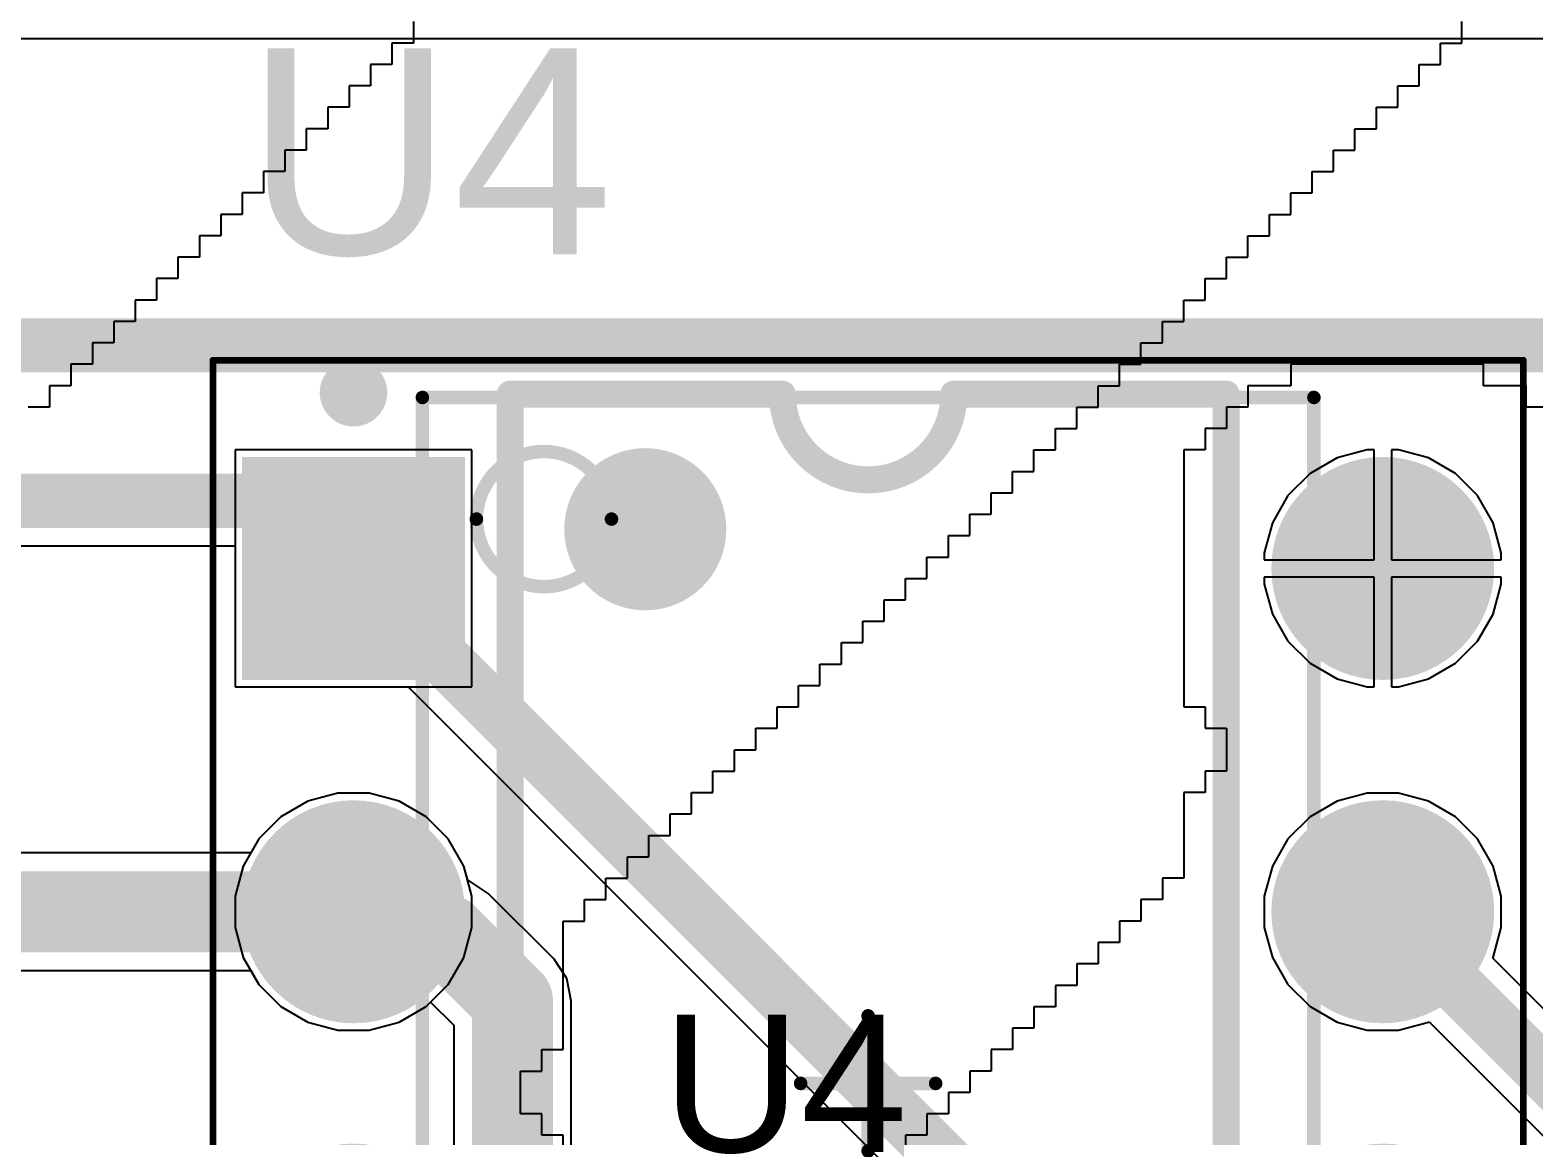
# Model space of a CAD drawing. Header units: inches. Extents: x 1.37 to 7.44, y 1.69 to 5.2.
# Drawn here: x 4.6845 to 5.1228, y 3.4205 to 3.7426 of the extents above; entities that cross this region are included whole.
import ezdxf

# ---------------------------------------------------------------- set-up
doc = ezdxf.new("R2010")
doc.units = ezdxf.units.IN
doc.header["$MEASUREMENT"] = 0
for name, color, linetype in [('Bottom Layer', 5, 'Continuous'), ('Bottom Overlay', 54, 'Continuous'), ('Bottom Solder', 6, 'Continuous'), ('Mechanical 1', 6, 'Continuous'), ('Multi-Layer', 9, 'Continuous'), ('Pad Holes', 156, 'Continuous'), ('Top 3D Body', 56, 'Continuous'), ('Top Courtyard', 56, 'Continuous'), ('Top Layer', 1, 'Continuous'), ('Top Overlay', 2, 'Continuous'), ('Top Solder', 216, 'Continuous')]:
    doc.layers.add(name, color=color, linetype=linetype)
doc.styles.add('Arial', font='', dxfattribs={"height": 0.2})
doc.styles.get('Arial').set_extended_font_data('Arial')

# ---------------------------------------------------------------- blocks, each defined once
blk = doc.blocks.new('P0008A_50')
at = {"layer": 'Bottom Layer'}
blk.add_hatch(color=5, dxfattribs=at).paths.add_polyline_path([(-0.17953, 0.17953), (-0.12047, 0.17953), (-0.12047, 0.12047), (-0.17953, 0.12047)])
h = blk.add_hatch(color=5, dxfattribs=at)
edge = h.paths.add_edge_path()
edge.add_arc((0.15, 0.15), 0.02953, 0, 360)
h = blk.add_hatch(color=5, dxfattribs=at)
edge = h.paths.add_edge_path()
edge.add_arc((-0.15, 0.05), 0.02953, 0, 360)
h = blk.add_hatch(color=5, dxfattribs=at)
edge = h.paths.add_edge_path()
edge.add_arc((0.15, 0.05), 0.02953, 0, 360)
h = blk.add_hatch(color=5, dxfattribs=at)
edge = h.paths.add_edge_path()
edge.add_arc((-0.15, -0.05), 0.02953, 0, 360)
h = blk.add_hatch(color=5, dxfattribs=at)
edge = h.paths.add_edge_path()
edge.add_arc((0.15, -0.05), 0.02953, 0, 360)
h = blk.add_hatch(color=5, dxfattribs=at)
edge = h.paths.add_edge_path()
edge.add_arc((-0.15, -0.15), 0.02953, 0, 360)
h = blk.add_hatch(color=5, dxfattribs=at)
edge = h.paths.add_edge_path()
edge.add_arc((0.15, -0.15), 0.02953, 0, 360)
at = {"layer": 'Bottom Solder'}
blk.add_hatch(color=6, dxfattribs=at).paths.add_polyline_path([(-0.18248, 0.18248), (-0.11752, 0.18248), (-0.11752, 0.11752), (-0.18248, 0.11752)])
h = blk.add_hatch(color=6, dxfattribs=at)
edge = h.paths.add_edge_path()
edge.add_arc((0.15, 0.15), 0.03248, 0, 360)
h = blk.add_hatch(color=6, dxfattribs=at)
edge = h.paths.add_edge_path()
edge.add_arc((-0.15, 0.05), 0.03248, 0, 360)
h = blk.add_hatch(color=6, dxfattribs=at)
edge = h.paths.add_edge_path()
edge.add_arc((0.15, 0.05), 0.03248, 0, 360)
h = blk.add_hatch(color=6, dxfattribs=at)
edge = h.paths.add_edge_path()
edge.add_arc((-0.15, -0.05), 0.03248, 0, 360)
h = blk.add_hatch(color=6, dxfattribs=at)
edge = h.paths.add_edge_path()
edge.add_arc((0.15, -0.05), 0.03248, 0, 360)
h = blk.add_hatch(color=6, dxfattribs=at)
edge = h.paths.add_edge_path()
edge.add_arc((-0.15, -0.15), 0.03248, 0, 360)
h = blk.add_hatch(color=6, dxfattribs=at)
edge = h.paths.add_edge_path()
edge.add_arc((0.15, -0.15), 0.03248, 0, 360)
at = {"layer": 'Multi-Layer'}
blk.add_hatch(color=9, dxfattribs=at).paths.add_polyline_path([(-0.17953, 0.17953), (-0.12047, 0.17953), (-0.12047, 0.12047), (-0.17953, 0.12047)])
h = blk.add_hatch(color=9, dxfattribs=at)
edge = h.paths.add_edge_path()
edge.add_arc((0.15, 0.15), 0.02953, 0, 360)
h = blk.add_hatch(color=9, dxfattribs=at)
edge = h.paths.add_edge_path()
edge.add_arc((-0.15, 0.05), 0.02953, 0, 360)
h = blk.add_hatch(color=9, dxfattribs=at)
edge = h.paths.add_edge_path()
edge.add_arc((0.15, 0.05), 0.02953, 0, 360)
h = blk.add_hatch(color=9, dxfattribs=at)
edge = h.paths.add_edge_path()
edge.add_arc((-0.15, -0.05), 0.02953, 0, 360)
h = blk.add_hatch(color=9, dxfattribs=at)
edge = h.paths.add_edge_path()
edge.add_arc((0.15, -0.05), 0.02953, 0, 360)
h = blk.add_hatch(color=9, dxfattribs=at)
edge = h.paths.add_edge_path()
edge.add_arc((-0.15, -0.15), 0.02953, 0, 360)
h = blk.add_hatch(color=9, dxfattribs=at)
edge = h.paths.add_edge_path()
edge.add_arc((0.15, -0.15), 0.02953, 0, 360)
at = {"layer": 'Pad Holes'}
h = blk.add_hatch(color=7, dxfattribs=at)
edge = h.paths.add_edge_path()
edge.add_arc((-0.15, 0.15), 0.01772, 0, 360)
h = blk.add_hatch(color=7, dxfattribs=at)
edge = h.paths.add_edge_path()
edge.add_arc((0.15, 0.15), 0.01772, 0, 360)
h = blk.add_hatch(color=7, dxfattribs=at)
edge = h.paths.add_edge_path()
edge.add_arc((-0.15, 0.05), 0.01772, 0, 360)
h = blk.add_hatch(color=7, dxfattribs=at)
edge = h.paths.add_edge_path()
edge.add_arc((0.15, 0.05), 0.01772, 0, 360)
h = blk.add_hatch(color=7, dxfattribs=at)
edge = h.paths.add_edge_path()
edge.add_arc((-0.15, -0.05), 0.01772, 0, 360)
h = blk.add_hatch(color=7, dxfattribs=at)
edge = h.paths.add_edge_path()
edge.add_arc((0.15, -0.05), 0.01772, 0, 360)
h = blk.add_hatch(color=7, dxfattribs=at)
edge = h.paths.add_edge_path()
edge.add_arc((-0.15, -0.15), 0.01772, 0, 360)
h = blk.add_hatch(color=7, dxfattribs=at)
edge = h.paths.add_edge_path()
edge.add_arc((0.15, -0.15), 0.01772, 0, 360)
at = {"layer": 'Top Layer'}
blk.add_hatch(color=1, dxfattribs=at).paths.add_polyline_path([(-0.17953, 0.17953), (-0.12047, 0.17953), (-0.12047, 0.12047), (-0.17953, 0.12047)])
h = blk.add_hatch(color=1, dxfattribs=at)
edge = h.paths.add_edge_path()
edge.add_arc((0.15, 0.15), 0.02953, 0, 360)
h = blk.add_hatch(color=1, dxfattribs=at)
edge = h.paths.add_edge_path()
edge.add_arc((-0.15, 0.05), 0.02953, 0, 360)
h = blk.add_hatch(color=1, dxfattribs=at)
edge = h.paths.add_edge_path()
edge.add_arc((0.15, 0.05), 0.02953, 0, 360)
h = blk.add_hatch(color=1, dxfattribs=at)
edge = h.paths.add_edge_path()
edge.add_arc((-0.15, -0.05), 0.02953, 0, 360)
h = blk.add_hatch(color=1, dxfattribs=at)
edge = h.paths.add_edge_path()
edge.add_arc((0.15, -0.05), 0.02953, 0, 360)
h = blk.add_hatch(color=1, dxfattribs=at)
edge = h.paths.add_edge_path()
edge.add_arc((-0.15, -0.15), 0.02953, 0, 360)
h = blk.add_hatch(color=1, dxfattribs=at)
edge = h.paths.add_edge_path()
edge.add_arc((0.15, -0.15), 0.02953, 0, 360)
at = {"layer": 'Top Solder'}
blk.add_hatch(color=216, dxfattribs=at).paths.add_polyline_path([(-0.18248, 0.18248), (-0.11752, 0.18248), (-0.11752, 0.11752), (-0.18248, 0.11752)])
h = blk.add_hatch(color=216, dxfattribs=at)
edge = h.paths.add_edge_path()
edge.add_arc((0.15, 0.15), 0.03248, 0, 360)
h = blk.add_hatch(color=216, dxfattribs=at)
edge = h.paths.add_edge_path()
edge.add_arc((-0.15, 0.05), 0.03248, 0, 360)
h = blk.add_hatch(color=216, dxfattribs=at)
edge = h.paths.add_edge_path()
edge.add_arc((0.15, 0.05), 0.03248, 0, 360)
h = blk.add_hatch(color=216, dxfattribs=at)
edge = h.paths.add_edge_path()
edge.add_arc((-0.15, -0.05), 0.03248, 0, 360)
h = blk.add_hatch(color=216, dxfattribs=at)
edge = h.paths.add_edge_path()
edge.add_arc((0.15, -0.05), 0.03248, 0, 360)
h = blk.add_hatch(color=216, dxfattribs=at)
edge = h.paths.add_edge_path()
edge.add_arc((-0.15, -0.15), 0.03248, 0, 360)
h = blk.add_hatch(color=216, dxfattribs=at)
edge = h.paths.add_edge_path()
edge.add_arc((0.15, -0.15), 0.03248, 0, 360)
at = {"layer": 'Top 3D Body'}
for points in [[(-0.12992, -0.1998, 0.00394, 0.00394, 0), (-0.12992, 0.1998, 0.00394, 0.00394, 0)], [(-0.12992, 0.1998, 0.00394, 0.00394, 0), (0.12992, 0.1998, 0.00394, 0.00394, 0)], [(0.12992, -0.1998, 0.00394, 0.00394, 0), (0.12992, 0.1998, 0.00394, 0.00394, 0)], [(-0.12992, -0.1998, 0.00394, 0.00394, 0), (0.12992, -0.1998, 0.00394, 0.00394, 0)]]:
    blk.add_lwpolyline(points, format="xyseb", dxfattribs=at)
for points in [[(-0.13091, 0.1998, 0.00197, 0.00197, 1), (-0.12894, 0.1998, 0.00197, 0.00197, 1)], [(-0.13091, 0.1998, 0.00197, 0.00197, 1), (-0.12894, 0.1998, 0.00197, 0.00197, 1)], [(0.12894, 0.1998, 0.00197, 0.00197, 1), (0.13091, 0.1998, 0.00197, 0.00197, 1)], [(0.12894, 0.1998, 0.00197, 0.00197, 1), (0.13091, 0.1998, 0.00197, 0.00197, 1)], [(-0.0748, 0.16437, 0.00394, 0.00394, 1), (-0.11417, 0.16437, 0.00394, 0.00394, 1)], [(-0.11516, 0.16437, 0.00197, 0.00197, 1), (-0.11319, 0.16437, 0.00197, 0.00197, 1)], [(-0.07579, 0.16437, 0.00197, 0.00197, 1), (-0.07382, 0.16437, 0.00197, 0.00197, 1)], [(-0.13091, -0.1998, 0.00197, 0.00197, 1), (-0.12894, -0.1998, 0.00197, 0.00197, 1)], [(-0.13091, -0.1998, 0.00197, 0.00197, 1), (-0.12894, -0.1998, 0.00197, 0.00197, 1)], [(0.12894, -0.1998, 0.00197, 0.00197, 1), (0.13091, -0.1998, 0.00197, 0.00197, 1)], [(0.12894, -0.1998, 0.00197, 0.00197, 1), (0.13091, -0.1998, 0.00197, 0.00197, 1)]]:
    blk.add_lwpolyline(points, format="xyseb", close=True, dxfattribs=at)
at = {"layer": 'Top Courtyard'}
for points in [[(-0.19094, -0.21063, 0.00197, 0.00197, 0), (-0.19094, 0.21063, 0.00197, 0.00197, 0)], [(-0.19094, 0.21063, 0.00197, 0.00197, 0), (0.19094, 0.21063, 0.00197, 0.00197, 0)], [(0.19094, -0.21063, 0.00197, 0.00197, 0), (0.19094, 0.21063, 0.00197, 0.00197, 0)], [(0, -0.01969, 0.00394, 0.00394, 0), (0, 0.01969, 0.00394, 0.00394, 0)], [(-0.01969, 0, 0.00394, 0.00394, 0), (0.01969, 0, 0.00394, 0.00394, 0)], [(-0.19094, -0.21063, 0.00197, 0.00197, 0), (0.19094, -0.21063, 0.00197, 0.00197, 0)]]:
    blk.add_lwpolyline(points, format="xyseb", dxfattribs=at)
for points in [[(-0.19144, 0.21063, 0.000984, 0.000984, 1), (-0.19045, 0.21063, 0.000984, 0.000984, 1)], [(-0.19144, 0.21063, 0.000984, 0.000984, 1), (-0.19045, 0.21063, 0.000984, 0.000984, 1)], [(0.19045, 0.21063, 0.000984, 0.000984, 1), (0.19144, 0.21063, 0.000984, 0.000984, 1)], [(0.19045, 0.21063, 0.000984, 0.000984, 1), (0.19144, 0.21063, 0.000984, 0.000984, 1)], [(-0.00098, 0.01969, 0.00197, 0.00197, 1), (0.00098, 0.01969, 0.00197, 0.00197, 1)], [(-0.02067, 0, 0.00197, 0.00197, 1), (-0.0187, 0, 0.00197, 0.00197, 1)], [(0.0187, 0, 0.00197, 0.00197, 1), (0.02067, 0, 0.00197, 0.00197, 1)], [(-0.00098, -0.01969, 0.00197, 0.00197, 1), (0.00098, -0.01969, 0.00197, 0.00197, 1)], [(-0.19144, -0.21063, 0.000984, 0.000984, 1), (-0.19045, -0.21063, 0.000984, 0.000984, 1)], [(-0.19144, -0.21063, 0.000984, 0.000984, 1), (-0.19045, -0.21063, 0.000984, 0.000984, 1)], [(0.19045, -0.21063, 0.000984, 0.000984, 1), (0.19144, -0.21063, 0.000984, 0.000984, 1)], [(0.19045, -0.21063, 0.000984, 0.000984, 1), (0.19144, -0.21063, 0.000984, 0.000984, 1)]]:
    blk.add_lwpolyline(points, format="xyseb", close=True, dxfattribs=at)
at = {"layer": 'Top Overlay'}
for points in [[(-0.14508, 0.20118, 0.00984, 0.00984, 1), (-0.15492, 0.20118, 0.00984, 0.00984, 1)], [(-0.15738, 0.20118, 0.00492, 0.00492, 1), (-0.15246, 0.20118, 0.00492, 0.00492, 1)], [(-0.14754, 0.20118, 0.00492, 0.00492, 1), (-0.14262, 0.20118, 0.00492, 0.00492, 1)], [(-0.1063, 0.20079, 0.00394, 0.00394, 1), (-0.10236, 0.20079, 0.00394, 0.00394, 1)], [(-0.1063, 0.20079, 0.00394, 0.00394, 1), (-0.10236, 0.20079, 0.00394, 0.00394, 1)], [(-0.02697, 0.20079, 0.00394, 0.00394, 1), (-0.02303, 0.20079, 0.00394, 0.00394, 1)], [(-0.02697, 0.20079, 0.00394, 0.00394, 1), (-0.02303, 0.20079, 0.00394, 0.00394, 1)], [(0.02303, 0.20079, 0.00394, 0.00394, 1), (0.02697, 0.20079, 0.00394, 0.00394, 1)], [(0.02303, 0.20079, 0.00394, 0.00394, 1), (0.02697, 0.20079, 0.00394, 0.00394, 1)], [(0.10236, 0.20079, 0.00394, 0.00394, 1), (0.1063, 0.20079, 0.00394, 0.00394, 1)], [(0.10236, 0.20079, 0.00394, 0.00394, 1), (0.1063, 0.20079, 0.00394, 0.00394, 1)], [(-0.05315, 0.16142, 0.02362, 0.02362, 1), (-0.07677, 0.16142, 0.02362, 0.02362, 1)], [(-0.08268, 0.16142, 0.01181, 0.01181, 1), (-0.07087, 0.16142, 0.01181, 0.01181, 1)], [(-0.05906, 0.16142, 0.01181, 0.01181, 1), (-0.04724, 0.16142, 0.01181, 0.01181, 1)], [(-0.1063, -0.20079, 0.00394, 0.00394, 1), (-0.10236, -0.20079, 0.00394, 0.00394, 1)], [(-0.1063, -0.20079, 0.00394, 0.00394, 1), (-0.10236, -0.20079, 0.00394, 0.00394, 1)], [(0.10236, -0.20079, 0.00394, 0.00394, 1), (0.1063, -0.20079, 0.00394, 0.00394, 1)], [(0.10236, -0.20079, 0.00394, 0.00394, 1), (0.1063, -0.20079, 0.00394, 0.00394, 1)]]:
    blk.add_lwpolyline(points, format="xyseb", close=True, dxfattribs=at)
for points in [[(-0.10433, -0.20079, 0.00787, 0.00787, 0), (-0.10433, 0.20079, 0.00787, 0.00787, 0)], [(-0.10433, 0.20079, 0.00787, 0.00787, 0), (-0.025, 0.20079, 0.00787, 0.00787, 0)], [(0.025, 0.20079, 0.00787, 0.00787, -1), (-0.025, 0.20079, 0.00787, 0.00787, 0)], [(0.025, 0.20079, 0.00787, 0.00787, 0), (0.10433, 0.20079, 0.00787, 0.00787, 0)], [(0.10433, -0.20079, 0.00787, 0.00787, 0), (0.10433, 0.20079, 0.00787, 0.00787, 0)], [(-0.10433, -0.20079, 0.00787, 0.00787, 0), (0.10433, -0.20079, 0.00787, 0.00787, 0)]]:
    blk.add_lwpolyline(points, format="xyseb", dxfattribs=at)
at = {"layer": 'Mechanical 1', "style": 'Arial'}
blk.add_text('U4', height=0.04, dxfattribs=at).set_placement((-0.06, -0.02))

msp = doc.modelspace()

# ---------------------------------------------------------------- linework, layer by layer
at = {"layer": 'Bottom Layer'}
for p, q in [((4.54818, 3.59239), (4.74421, 3.59239)), ((4.74421, 3.59239), (4.74421, 3.5513)), ((4.74421, 3.5513), (4.7947, 3.5513)), ((4.7947, 3.5513), (4.9475, 3.3985)), ((4.77419, 3.52035), (4.76541, 3.518)), ((4.78329, 3.52035), (4.77419, 3.52035)), ((4.79207, 3.518), (4.78329, 3.52035)), ((4.76541, 3.518), (4.75754, 3.51346)), ((4.79994, 3.51346), (4.79207, 3.518)), ((4.75754, 3.51346), (4.75111, 3.50703)), ((4.80637, 3.50703), (4.79994, 3.51346)), ((4.75111, 3.50703), (4.74657, 3.49915)), ((4.81091, 3.49915), (4.80637, 3.50703)), ((4.74657, 3.49915), (4.74421, 3.49037)), ((4.81327, 3.49037), (4.81091, 3.49915)), ((4.74421, 3.49037), (4.74421, 3.48128)), ((4.81327, 3.48128), (4.81327, 3.49037)), ((4.74421, 3.48128), (4.74657, 3.4725)), ((4.81091, 3.4725), (4.81327, 3.48128)), ((4.74657, 3.4725), (4.75111, 3.46463)), ((4.80637, 3.46463), (4.81091, 3.4725)), ((4.75111, 3.46463), (4.75754, 3.4582)), ((4.79994, 3.4582), (4.80637, 3.46463)), ((4.75754, 3.4582), (4.76541, 3.45365)), ((4.79207, 3.45365), (4.79994, 3.4582)), ((4.76541, 3.45365), (4.77419, 3.4513)), ((4.77419, 3.4513), (4.78329, 3.4513)), ((4.78329, 3.4513), (4.79207, 3.45365))]:
    msp.add_line(p, q, dxfattribs=at)
for points in [[(4.56693, 3.65079, 0.01575, 0.01575, 0), (5.16811, 3.65079, 0.01575, 0.01575, 0)], [(4.54818, 3.60551, 0.01575, 0.01575, 0), (4.75906, 3.60551, 0.01575, 0.01575, 0)], [(4.75906, 3.60551, 0.01575, 0.01575, 0), (4.77874, 3.58583, 0.01575, 0.01575, 0)], [(4.77874, 3.58583, 0.01575, 0.01575, 0), (4.96063, 3.40394, 0.01575, 0.01575, 0)]]:
    msp.add_lwpolyline(points, format="xyseb", dxfattribs=at)
for points in [[(4.75512, 3.60551, 0.00787, 0.00787, 1), (4.76299, 3.60551, 0.00787, 0.00787, 1)], [(4.75512, 3.60551, 0.00787, 0.00787, 1), (4.76299, 3.60551, 0.00787, 0.00787, 1)], [(4.7748, 3.58583, 0.00787, 0.00787, 1), (4.78268, 3.58583, 0.00787, 0.00787, 1)], [(4.7748, 3.58583, 0.00787, 0.00787, 1), (4.78268, 3.58583, 0.00787, 0.00787, 1)]]:
    msp.add_lwpolyline(points, format="xyseb", close=True, dxfattribs=at)
at = {"layer": 'Bottom Overlay'}
for p, q in [((4.79618, 3.7451), (4.79618, 3.73886)), ((5.10183, 3.73886), (5.10183, 3.7451)), ((4.79618, 3.73886), (4.78995, 3.73886)), ((4.78995, 3.73886), (4.78995, 3.73262)), ((5.09559, 3.73262), (5.09559, 3.73886)), ((5.09559, 3.73886), (5.10183, 3.73886)), ((4.78995, 3.73262), (4.78371, 3.73262)), ((4.78371, 3.73262), (4.78371, 3.72639)), ((5.08935, 3.72639), (5.08935, 3.73262)), ((5.08935, 3.73262), (5.09559, 3.73262)), ((4.78371, 3.72639), (4.77747, 3.72639)), ((4.77747, 3.72639), (4.77747, 3.72015)), ((5.08311, 3.72015), (5.08311, 3.72639)), ((5.08311, 3.72639), (5.08935, 3.72639)), ((4.77747, 3.72015), (4.77123, 3.72015)), ((4.77123, 3.72015), (4.77123, 3.71391)), ((5.07688, 3.71391), (5.07688, 3.72015)), ((5.07688, 3.72015), (5.08311, 3.72015)), ((4.77123, 3.71391), (4.76499, 3.71391)), ((4.76499, 3.71391), (4.76499, 3.70767)), ((5.07064, 3.70767), (5.07064, 3.71391)), ((5.07064, 3.71391), (5.07688, 3.71391)), ((4.76499, 3.70767), (4.75876, 3.70767)), ((4.75876, 3.70767), (4.75876, 3.70144)), ((5.0644, 3.70144), (5.0644, 3.70767)), ((5.0644, 3.70767), (5.07064, 3.70767)), ((4.75876, 3.70144), (4.75252, 3.70144)), ((4.75252, 3.70144), (4.75252, 3.6952)), ((5.05816, 3.6952), (5.05816, 3.70144)), ((5.05816, 3.70144), (5.0644, 3.70144)), ((4.75252, 3.6952), (4.74628, 3.6952)), ((4.74628, 3.6952), (4.74628, 3.68896)), ((5.05193, 3.68896), (5.05193, 3.6952)), ((5.05193, 3.6952), (5.05816, 3.6952)), ((4.74628, 3.68896), (4.74004, 3.68896)), ((4.74004, 3.68896), (4.74004, 3.68272)), ((5.04569, 3.68272), (5.04569, 3.68896)), ((5.04569, 3.68896), (5.05193, 3.68896)), ((4.74004, 3.68272), (4.73381, 3.68272)), ((4.73381, 3.68272), (4.73381, 3.67648)), ((5.03945, 3.67648), (5.03945, 3.68272)), ((5.03945, 3.68272), (5.04569, 3.68272)), ((4.73381, 3.67648), (4.72757, 3.67648)), ((4.72757, 3.67648), (4.72757, 3.67025)), ((5.03321, 3.67025), (5.03321, 3.67648)), ((5.03321, 3.67648), (5.03945, 3.67648)), ((4.72757, 3.67025), (4.72133, 3.67025)), ((4.72133, 3.67025), (4.72133, 3.66401)), ((5.02698, 3.66401), (5.02698, 3.67025)), ((5.02698, 3.67025), (5.03321, 3.67025)), ((4.72133, 3.66401), (4.71509, 3.66401)), ((4.71509, 3.66401), (4.71509, 3.65777)), ((5.02074, 3.65777), (5.02074, 3.66401)), ((5.02074, 3.66401), (5.02698, 3.66401)), ((4.71509, 3.65777), (4.70886, 3.65777)), ((4.70886, 3.65777), (4.70886, 3.65153)), ((5.0145, 3.65153), (5.0145, 3.65777)), ((5.0145, 3.65777), (5.02074, 3.65777)), ((4.70886, 3.65153), (4.70262, 3.65153)), ((4.70262, 3.65153), (4.70262, 3.6453)), ((5.00826, 3.6453), (5.00826, 3.65153)), ((5.00826, 3.65153), (5.0145, 3.65153)), ((4.70262, 3.6453), (4.69638, 3.6453)), ((4.69638, 3.6453), (4.69638, 3.63906)), ((5.00203, 3.63906), (5.00203, 3.6453)), ((5.00203, 3.6453), (5.00826, 3.6453)), ((5.10807, 3.6453), (5.05193, 3.6453)), ((5.05193, 3.6453), (5.05193, 3.63906)), ((5.10807, 3.63906), (5.10807, 3.6453)), ((4.69638, 3.63906), (4.69014, 3.63906)), ((4.69014, 3.63906), (4.69014, 3.63282)), ((4.99579, 3.63282), (4.99579, 3.63906)), ((4.99579, 3.63906), (5.00203, 3.63906)), ((5.05193, 3.63906), (5.03945, 3.63906)), ((5.03945, 3.63906), (5.03945, 3.63282)), ((5.12054, 3.63906), (5.10807, 3.63906)), ((5.12054, 3.63282), (5.12054, 3.63906)), ((4.69014, 3.63282), (4.68391, 3.63282)), ((4.98955, 3.62658), (4.98955, 3.63282)), ((4.98955, 3.63282), (4.99579, 3.63282)), ((5.03945, 3.63282), (5.03321, 3.63282)), ((5.03321, 3.63282), (5.03321, 3.62658)), ((5.12678, 3.63282), (5.12054, 3.63282)), ((4.98331, 3.62035), (4.98331, 3.62658)), ((4.98331, 3.62658), (4.98955, 3.62658)), ((5.03321, 3.62658), (5.02698, 3.62658)), ((5.02698, 3.62658), (5.02698, 3.62035)), ((4.97707, 3.61411), (4.97707, 3.62035)), ((4.97707, 3.62035), (4.98331, 3.62035)), ((5.02698, 3.62035), (5.02074, 3.62035)), ((5.02074, 3.62035), (5.02074, 3.56421)), ((4.97084, 3.60787), (4.97084, 3.61411)), ((4.97084, 3.61411), (4.97707, 3.61411)), ((4.9646, 3.60163), (4.9646, 3.60787)), ((4.9646, 3.60787), (4.97084, 3.60787)), ((4.95836, 3.5954), (4.95836, 3.60163)), ((4.95836, 3.60163), (4.9646, 3.60163)), ((4.95212, 3.58916), (4.95212, 3.5954)), ((4.95212, 3.5954), (4.95836, 3.5954)), ((4.94589, 3.58292), (4.94589, 3.58916)), ((4.94589, 3.58916), (4.95212, 3.58916)), ((4.93965, 3.57668), (4.93965, 3.58292)), ((4.93965, 3.58292), (4.94589, 3.58292)), ((4.93341, 3.57044), (4.93341, 3.57668)), ((4.93341, 3.57668), (4.93965, 3.57668)), ((4.92717, 3.56421), (4.92717, 3.57044)), ((4.92717, 3.57044), (4.93341, 3.57044)), ((4.92094, 3.55797), (4.92094, 3.56421)), ((4.92094, 3.56421), (4.92717, 3.56421)), ((5.02074, 3.56421), (5.02074, 3.55797)), ((4.9147, 3.55173), (4.9147, 3.55797)), ((4.9147, 3.55797), (4.92094, 3.55797)), ((5.02074, 3.55797), (5.02074, 3.54549)), ((4.90846, 3.54549), (4.90846, 3.55173)), ((4.90846, 3.55173), (4.9147, 3.55173)), ((4.90222, 3.53926), (4.90222, 3.54549)), ((4.90222, 3.54549), (4.90846, 3.54549)), ((5.02074, 3.54549), (5.02698, 3.54549)), ((5.02698, 3.54549), (5.02698, 3.53926)), ((4.89599, 3.53302), (4.89599, 3.53926)), ((4.89599, 3.53926), (4.90222, 3.53926)), ((5.02698, 3.53926), (5.03321, 3.53926)), ((5.03321, 3.53926), (5.03321, 3.52678)), ((4.88975, 3.52678), (4.88975, 3.53302)), ((4.88975, 3.53302), (4.89599, 3.53302)), ((4.88351, 3.52054), (4.88351, 3.52678)), ((4.88351, 3.52678), (4.88975, 3.52678)), ((5.03321, 3.52678), (5.02698, 3.52678)), ((5.02698, 3.52678), (5.02698, 3.52054)), ((4.87727, 3.51431), (4.87727, 3.52054)), ((4.87727, 3.52054), (4.88351, 3.52054)), ((5.02698, 3.52054), (5.02074, 3.52054)), ((5.02074, 3.52054), (5.02074, 3.49559)), ((4.87103, 3.50807), (4.87103, 3.51431)), ((4.87103, 3.51431), (4.87727, 3.51431)), ((4.8648, 3.50183), (4.8648, 3.50807)), ((4.8648, 3.50807), (4.87103, 3.50807)), ((4.85856, 3.49559), (4.85856, 3.50183)), ((4.85856, 3.50183), (4.8648, 3.50183)), ((4.85232, 3.48936), (4.85232, 3.49559)), ((4.85232, 3.49559), (4.85856, 3.49559)), ((5.02074, 3.49559), (5.0145, 3.49559)), ((5.0145, 3.49559), (5.0145, 3.48936)), ((4.84608, 3.48312), (4.84608, 3.48936)), ((4.84608, 3.48936), (4.85232, 3.48936)), ((5.0145, 3.48936), (5.00826, 3.48936)), ((5.00826, 3.48936), (5.00826, 3.48312)), ((4.83985, 3.44569), (4.83985, 3.48312)), ((4.83985, 3.48312), (4.84608, 3.48312)), ((5.00826, 3.48312), (5.00203, 3.48312)), ((5.00203, 3.48312), (5.00203, 3.47688)), ((5.00203, 3.47688), (4.99579, 3.47688)), ((4.99579, 3.47688), (4.99579, 3.47064)), ((4.99579, 3.47064), (4.98955, 3.47064)), ((4.98955, 3.47064), (4.98955, 3.4644)), ((4.98955, 3.4644), (4.98331, 3.4644)), ((4.98331, 3.4644), (4.98331, 3.45817)), ((4.98331, 3.45817), (4.97707, 3.45817)), ((4.97707, 3.45817), (4.97707, 3.45193)), ((4.97707, 3.45193), (4.97084, 3.45193)), ((4.97084, 3.45193), (4.97084, 3.44569)), ((4.83361, 3.43945), (4.83361, 3.44569)), ((4.83361, 3.44569), (4.83985, 3.44569)), ((4.97084, 3.44569), (4.9646, 3.44569)), ((4.9646, 3.44569), (4.9646, 3.43945)), ((4.82737, 3.42698), (4.82737, 3.43945)), ((4.82737, 3.43945), (4.83361, 3.43945)), ((4.9646, 3.43945), (4.95836, 3.43945)), ((4.95836, 3.43945), (4.95836, 3.43322)), ((4.95836, 3.43322), (4.95212, 3.43322)), ((4.95212, 3.43322), (4.95212, 3.42698)), ((4.83361, 3.42698), (4.82737, 3.42698)), ((4.83361, 3.42074), (4.83361, 3.42698)), ((4.95212, 3.42698), (4.94589, 3.42698)), ((4.94589, 3.42698), (4.94589, 3.42074)), ((4.83985, 3.42074), (4.83361, 3.42074)), ((4.83985, 3.35213), (4.83985, 3.42074)), ((4.94589, 3.42074), (4.93965, 3.42074)), ((4.93965, 3.42074), (4.93965, 3.4145))]:
    msp.add_line(p, q, dxfattribs=at)
at = {"layer": 'Top Layer'}
for p, q in [((3.94938, 3.74016), (5.29002, 3.74016)), ((4.81327, 3.62035), (4.74421, 3.62035)), ((4.74421, 3.62035), (4.74421, 3.5513)), ((4.81327, 3.5513), (4.81327, 3.62035)), ((5.06541, 3.618), (5.05754, 3.61346)), ((5.07419, 3.62035), (5.06541, 3.618)), ((5.07624, 3.62035), (5.07419, 3.62035)), ((5.07624, 3.58833), (5.07624, 3.62035)), ((5.08329, 3.62035), (5.08124, 3.62035)), ((5.08124, 3.62035), (5.08124, 3.58833)), ((5.09207, 3.618), (5.08329, 3.62035)), ((5.09994, 3.61346), (5.09207, 3.618)), ((5.05754, 3.61346), (5.05111, 3.60703)), ((5.10637, 3.60703), (5.09994, 3.61346)), ((5.05111, 3.60703), (5.04657, 3.59915)), ((5.11091, 3.59915), (5.10637, 3.60703)), ((5.04657, 3.59915), (5.04421, 3.59037)), ((5.11327, 3.59037), (5.11091, 3.59915)), ((5.04421, 3.59037), (5.04421, 3.58833)), ((5.11327, 3.58833), (5.11327, 3.59037)), ((5.04421, 3.58833), (5.07624, 3.58833)), ((5.08124, 3.58833), (5.11327, 3.58833)), ((5.07624, 3.58333), (5.04421, 3.58333)), ((5.04421, 3.58333), (5.04421, 3.58128)), ((5.04421, 3.58128), (5.04657, 3.5725)), ((5.07624, 3.5513), (5.07624, 3.58333)), ((5.11327, 3.58333), (5.08124, 3.58333)), ((5.08124, 3.58333), (5.08124, 3.5513)), ((5.11091, 3.5725), (5.11327, 3.58128)), ((5.11327, 3.58128), (5.11327, 3.58333)), ((5.04657, 3.5725), (5.05111, 3.56463)), ((5.10637, 3.56463), (5.11091, 3.5725)), ((5.05111, 3.56463), (5.05754, 3.5582)), ((5.09994, 3.5582), (5.10637, 3.56463)), ((5.05754, 3.5582), (5.06541, 3.55365)), ((5.09207, 3.55365), (5.09994, 3.5582)), ((4.74421, 3.5513), (4.81327, 3.5513)), ((5.06541, 3.55365), (5.07419, 3.5513)), ((5.07419, 3.5513), (5.07624, 3.5513)), ((5.08124, 3.5513), (5.08329, 3.5513)), ((5.08329, 3.5513), (5.09207, 3.55365)), ((4.77419, 3.52035), (4.76541, 3.518)), ((4.78329, 3.52035), (4.77419, 3.52035)), ((4.79207, 3.518), (4.78329, 3.52035)), ((5.07419, 3.52035), (5.06541, 3.518)), ((5.08329, 3.52035), (5.07419, 3.52035)), ((5.09207, 3.518), (5.08329, 3.52035)), ((4.76541, 3.518), (4.75754, 3.51346)), ((4.79994, 3.51346), (4.79207, 3.518)), ((5.06541, 3.518), (5.05754, 3.51346)), ((5.09994, 3.51346), (5.09207, 3.518)), ((4.75754, 3.51346), (4.75111, 3.50703)), ((4.80637, 3.50703), (4.79994, 3.51346)), ((5.05754, 3.51346), (5.05111, 3.50703)), ((5.10637, 3.50703), (5.09994, 3.51346)), ((4.75111, 3.50703), (4.74877, 3.50297)), ((4.81091, 3.49915), (4.80637, 3.50703)), ((5.05111, 3.50703), (5.04657, 3.49915)), ((5.11091, 3.49915), (5.10637, 3.50703)), ((4.74877, 3.50297), (4.00159, 3.50297)), ((4.81204, 3.49497), (4.81091, 3.49915)), ((5.04657, 3.49915), (5.04421, 3.49037)), ((5.11327, 3.49037), (5.11091, 3.49915)), ((4.81246, 3.49488), (4.81204, 3.49497)), ((4.81802, 3.49117), (4.81246, 3.49488)), ((4.8372, 3.47199), (4.81802, 3.49117)), ((5.04421, 3.49037), (5.04421, 3.48128)), ((5.11327, 3.48128), (5.11327, 3.49037)), ((5.04421, 3.48128), (5.04657, 3.4725)), ((5.11091, 3.4725), (5.11327, 3.48128)), ((4.84091, 3.46643), (4.8372, 3.47199)), ((5.04657, 3.4725), (5.05111, 3.46463)), ((5.11081, 3.47232), (5.11091, 3.4725)), ((5.26933, 3.3138), (5.11081, 3.47232)), ((3.99449, 3.46869), (4.74877, 3.46869)), ((4.74877, 3.46869), (4.75111, 3.46463)), ((4.75111, 3.46463), (4.75754, 3.4582)), ((4.84222, 3.45987), (4.84091, 3.46643)), ((5.05111, 3.46463), (5.05754, 3.4582)), ((4.79994, 3.4582), (4.80122, 3.45948)), ((4.80122, 3.45948), (4.80794, 3.45277)), ((4.84222, 3.33163), (4.84222, 3.45987)), ((4.75754, 3.4582), (4.76541, 3.45365)), ((4.79207, 3.45365), (4.79994, 3.4582)), ((5.05754, 3.4582), (5.06541, 3.45365)), ((4.76541, 3.45365), (4.77419, 3.4513)), ((4.77419, 3.4513), (4.78329, 3.4513)), ((4.78329, 3.4513), (4.79207, 3.45365)), ((4.80794, 3.45277), (4.80794, 3.41253)), ((5.06541, 3.45365), (5.07419, 3.4513)), ((5.07419, 3.4513), (5.08329, 3.4513)), ((5.08329, 3.4513), (5.09207, 3.45365)), ((5.09207, 3.45365), (5.09225, 3.45376)), ((5.09225, 3.45376), (5.24692, 3.29908))]:
    msp.add_line(p, q, dxfattribs=at)
for points in [[(3.99449, 3.48583, 0.02362, 0.02362, 0), (4.77874, 3.48583, 0.02362, 0.02362, 0)], [(4.77874, 3.48583, 0.02362, 0.02362, 0), (4.78552, 3.47905, 0.02362, 0.02362, 0)], [(5.07874, 3.48583, 0.01575, 0.01575, 0), (5.26005, 3.30452, 0.01575, 0.01575, 0)], [(4.78552, 3.47905, 0.02362, 0.02362, 0), (4.8059, 3.47905, 0.02362, 0.02362, 0)], [(4.8059, 3.47905, 0.02362, 0.02362, 0), (4.82508, 3.45987, 0.02362, 0.02362, 0)], [(4.82508, 3.32453, 0.02362, 0.02362, 0), (4.82508, 3.45987, 0.02362, 0.02362, 0)]]:
    msp.add_lwpolyline(points, format="xyseb", dxfattribs=at)
for points in [[(4.77283, 3.48583, 0.01181, 0.01181, 1), (4.78465, 3.48583, 0.01181, 0.01181, 1)], [(4.77283, 3.48583, 0.01181, 0.01181, 1), (4.78465, 3.48583, 0.01181, 0.01181, 1)], [(5.0748, 3.48583, 0.00787, 0.00787, 1), (5.08268, 3.48583, 0.00787, 0.00787, 1)], [(4.77961, 3.47905, 0.01181, 0.01181, 1), (4.79143, 3.47905, 0.01181, 0.01181, 1)], [(4.77961, 3.47905, 0.01181, 0.01181, 1), (4.79143, 3.47905, 0.01181, 0.01181, 1)], [(4.79999, 3.47905, 0.01181, 0.01181, 1), (4.8118, 3.47905, 0.01181, 0.01181, 1)], [(4.79999, 3.47905, 0.01181, 0.01181, 1), (4.8118, 3.47905, 0.01181, 0.01181, 1)], [(4.81917, 3.45987, 0.01181, 0.01181, 1), (4.83098, 3.45987, 0.01181, 0.01181, 1)], [(4.81917, 3.45987, 0.01181, 0.01181, 1), (4.83098, 3.45987, 0.01181, 0.01181, 1)]]:
    msp.add_lwpolyline(points, format="xyseb", close=True, dxfattribs=at)

# ---------------------------------------------------------------- block references
msp.add_blockref('P0008A_50', (4.92874, 3.43583))

# ---------------------------------------------------------------- texts
at = {"layer": 'Top Overlay', "style": 'Arial'}
msp.add_text('U4', height=0.06, dxfattribs=at).set_placement((4.74724, 3.67733))

doc.saveas('drawing.dxf')
